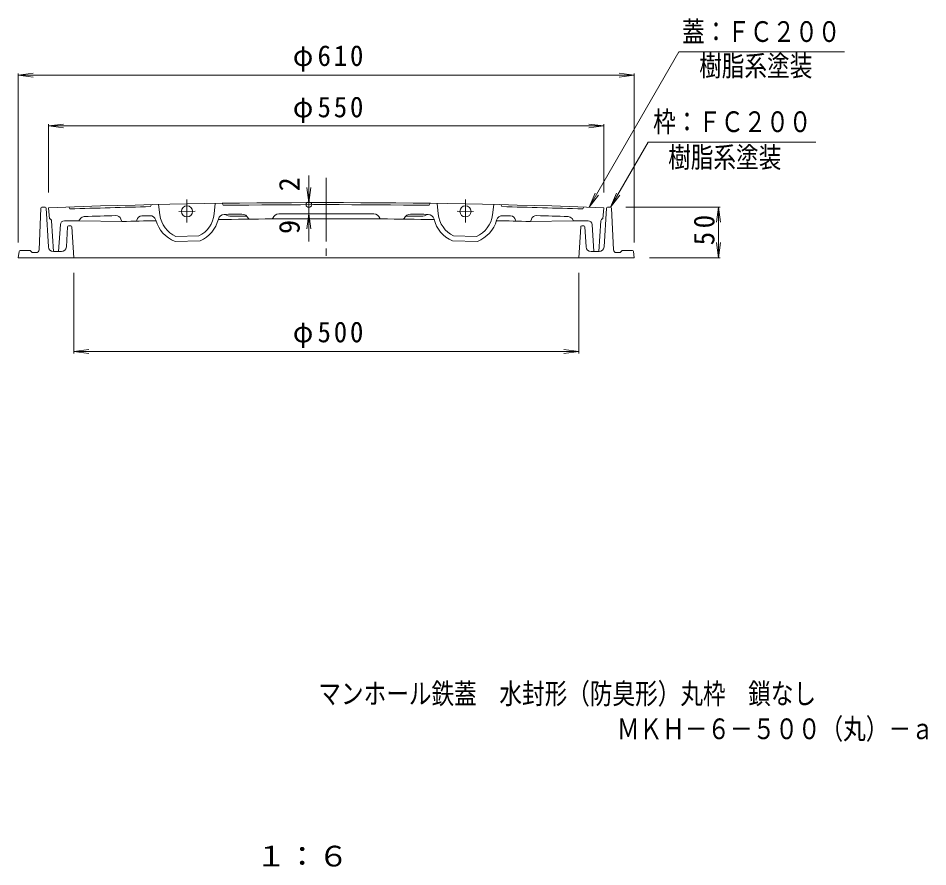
# Model space of a CAD drawing. Units: millimetres, scale not verified. Extents: x -687 to 538, y -934 to 985.
# Drawn here: x -380 to 521, y -934 to -94 of the extents above; entities that cross this region are included whole.
import ezdxf
from ezdxf.enums import TextEntityAlignment as Align

# ---------------------------------------------------------------- set-up
doc = ezdxf.new("R2010")
doc.units = ezdxf.units.MM
doc.header["$LTSCALE"] = 7
doc.header["$PDMODE"] = 32
doc.header["$PDSIZE"] = 5.6
doc.linetypes.add('CHAIN2', pattern=[12, 9, -1, 1, -1])
for name, color, linetype, lineweight in [('0-1_躯体', 2, 'Continuous', 18), ('0-2_仕上', 3, 'Continuous', 18), ('0-4_その他', 7, 'Continuous', 18), ('0-5_寸法', 7, 'Continuous', 18)]:
    doc.layers.add(name, color=color, linetype=linetype, lineweight=lineweight)
doc.layers.add('F-4_F-4ﾚｲﾔ', color=2, linetype='Continuous')
doc.layers.add('F-5_F-5ﾚｲﾔ', color=6, linetype='Continuous')
doc.styles.add('ＭＳ ゴシック', font='')
doc.styles.get('ＭＳ ゴシック').set_extended_font_data('MS Gothic')

msp = doc.modelspace()

# ---------------------------------------------------------------- linework, layer by layer
at = {"layer": '0-1_躯体'}
for p, q in [((-357.442, -281.755), (-359.272, -322.933)), ((-353.341, -280.8), (-356.443, -280.8)), ((-352.342, -281.739), (-349.996, -320.105)), ((202.543, -281.739), (200.196, -320.105)), ((203.541, -280.8), (206.644, -280.8)), ((207.642, -281.755), (209.473, -322.933)), ((-330.958, -300.239), (-332.173, -320.105)), ((-327.839, -299.3), (-329.959, -299.3)), ((-326.841, -300.236), (-324.9, -330.8)), ((177.041, -300.236), (175.1, -330.8)), ((178.039, -299.3), (180.16, -299.3)), ((182.373, -320.105), (181.158, -300.239)), ((-378.032, -323.8), (-367.9, -323.8)), ((-367.9, -323.8), (-365.9, -325.8)), ((218.1, -323.8), (216.1, -325.8)), ((228.233, -323.8), (218.1, -323.8)), ((-379.022, -324.658), (-379.9, -330.8)), ((230.1, -330.8), (-379.9, -330.8)), ((-362.269, -325.8), (-365.9, -325.8)), ((-337.163, -324.8), (-345.005, -324.8)), ((187.363, -324.8), (195.205, -324.8)), ((212.47, -325.8), (216.1, -325.8)), ((229.223, -324.658), (230.1, -330.8))]:
    msp.add_line(p, q, dxfattribs=at)
for centre, radius, start, end in [((-356.443, -281.8), 1, 90, 177.45557), ((-353.341, -281.8), 1, 3.49962, 90), ((203.541, -281.8), 1, 90, 176.50038), ((206.644, -281.8), 1, 2.54443, 90), ((-329.959, -300.3), 1, 90, 176.49968), ((-327.839, -300.3), 1, 3.63397, 90), ((178.039, -300.3), 1, 90, 176.36603), ((180.16, -300.3), 1, 3.50032, 90), ((-378.032, -324.8), 1, 90, 171.86929), ((-362.269, -322.8), 3, 270, 357.45511), ((-345.005, -319.8), 5, 183.50003, 270), ((-337.163, -319.8), 5, 270, 356.50011), ((187.363, -319.8), 5, 183.49989, 270), ((195.205, -319.8), 5, 270, 356.49997), ((212.47, -322.8), 3, 182.54489, 270), ((228.233, -324.8), 1, 8.13071, 90)]:
    msp.add_arc(centre, radius, start, end, dxfattribs=at)
at = {"layer": '0-2_仕上', "linetype": 'CHAIN2'}
for p, q in [((-74.9, -251.806), (-74.9, -333.162)), ((-212.9, -273.27), (-212.9, -295.822)), ((63.1, -273.27), (63.1, -295.822)), ((-220.728, -285.153), (-204.676, -284.858)), ((70.928, -285.153), (54.876, -284.858))]:
    msp.add_line(p, q, dxfattribs=at)
at = {"layer": '0-2_仕上'}
for p, q in [((-247.892, -278.233), (-248.864, -280.274)), ((-240.894, -278.075), (-239.535, -288.497)), ((-184.904, -277.045), (-185.878, -287.51)), ((-176.858, -278.949), (-177.904, -276.945)), ((27.059, -278.949), (28.104, -276.945)), ((35.104, -277.045), (36.078, -287.51)), ((91.094, -278.075), (89.735, -288.497)), ((98.093, -278.233), (99.064, -280.274)), ((-349.9, -281.299), (-348.9, -292.299)), ((-328.891, -282.559), (-329.9, -280.574)), ((179.091, -282.559), (180.1, -280.574)), ((200.1, -281.299), (199.1, -292.299)), ((-346.9, -294.3), (-344.9, -324.8)), ((-334.154, -294.3), (-319.9, -294.3)), ((-318.338, -292.148), (-319.9, -294.3)), ((-319.9, -294.3), (-276.661, -294.976)), ((-278.221, -292.555), (-277.635, -294.296)), ((-127.589, -292.442), (-128.829, -292.432)), ((-22.211, -292.442), (-20.971, -292.432)), ((170.1, -294.3), (126.861, -294.976)), ((128.421, -292.555), (127.836, -294.296)), ((168.538, -292.148), (170.1, -294.3)), ((184.354, -294.3), (170.1, -294.3)), ((197.1, -294.3), (195.1, -324.8)), ((-338.145, -298.038), (-339.9, -324.8)), ((188.345, -298.038), (190.1, -324.8)), ((-224.617, -314.73), (-199.822, -314.273)), ((-223.656, -309.711), (-200.966, -309.294)), ((74.817, -314.73), (50.022, -314.273)), ((73.856, -309.711), (51.166, -309.294)), ((-339.9, -324.8), (-344.9, -324.8)), ((190.1, -324.8), (195.1, -324.8))]:
    msp.add_line(p, q, dxfattribs=at)
for centre in [(-212.762, -285.007), (62.962, -285.007)]:
    msp.add_circle(centre, 5.5, dxfattribs=at)
for centre, radius, start, end in [((-74.9, -7776.257), 7499.999, 87.89868, 92.10132), ((-74.9, -7776.257), 7497.999, 89.22086, 90.77914), ((-74.9, -7776.257), 7497.999, 91.32945, 91.94124), ((-212.762, -285.007), 27, 295.90479, 354.67986), ((-175.822, -293.919), 6, 90.77272, 166.43501), ((-74.9, -7776.237), 7488.999, 90.63943, 90.77277), ((-169.002, -279.83), 10, 233.85762, 270.71072), ((-158.4, -294.704), 7, 22.63173, 91.78986), ((-121.4, -294.383), 7, 94.42587, 158.36388), ((-74.9, -7776.257), 7489, 89.64011, 90.35988), ((-28.4, -294.383), 7, 21.63612, 85.57413), ((8.6, -294.704), 7, 88.21014, 157.36827), ((-74.9, -7776.237), 7488.999, 89.22723, 89.36057), ((19.202, -279.83), 10, 269.28928, 306.14238), ((26.022, -293.919), 6, 13.56499, 89.22728), ((62.962, -285.007), 27, 185.32014, 244.09521), ((-74.9, -7776.257), 7497.999, 88.05876, 88.67055), ((-348.9, -294.3), 2, 0, 90), ((-334.154, -298.299), 4, 90, 176.24817), ((-314.292, -295.085), 5, 90.8558, 144.02773), ((-74.9, -7776.257), 7490.001, 91.59285, 91.83279), ((-282.96, -294.148), 5, 18.58397, 91.59256), ((-276.688, -293.977), 1, 198.58424, 273.28529), ((-74.9, -7776.257), 7484, 91.29031, 91.54482), ((-263.342, -293.629), 1, 269.32776, 351.99922), ((-257.4, -294.464), 5, 91.39702, 171.99838), ((-74.9, -7776.237), 7488.999, 91.33585, 91.39732), ((-249.349, -295.273), 6, 15.67369, 93.77965), ((-212.762, -285.007), 32, 195.67378, 248.25604), ((-212.762, -285.007), 27, 187.4288, 246.20375), ((-212.762, -285.007), 32, 293.85251, 346.4353), ((-74.9, -7776.237), 7483.999, 90.41287, 90.81825), ((-74.9, -7776.237), 7486.999, 90.60194, 90.71921), ((-151.016, -291.626), 1, 202.63245, 270.58293), ((-128.836, -291.433), 1, 270.4129, 338.36366), ((-74.9, -7776.257), 7484, 89.59662, 90.40338), ((-20.964, -291.433), 1, 201.63634, 269.5871), ((-74.9, -7776.237), 7483.999, 89.18175, 89.58713), ((1.216, -291.626), 1, 269.41707, 337.36755), ((-74.9, -7776.237), 7486.999, 89.28079, 89.39806), ((62.962, -285.007), 32, 193.5647, 246.14749), ((62.962, -285.007), 27, 293.79625, 352.5712), ((62.962, -285.007), 32, 291.74396, 344.32622), ((-74.9, -7776.257), 7484, 88.45518, 88.70969), ((99.549, -295.273), 6, 86.22035, 164.32631), ((-74.9, -7776.237), 7488.999, 88.60268, 88.66415), ((107.6, -294.464), 5, 8.00162, 88.60298), ((113.542, -293.629), 1, 188.00078, 270.67224), ((126.888, -293.977), 1, 266.71471, 341.41576), ((133.16, -294.148), 5, 88.40744, 161.41603), ((-74.9, -7776.257), 7490.001, 88.16721, 88.40715), ((164.492, -295.085), 5, 35.97227, 89.1442), ((184.354, -298.299), 4, 3.75183, 90), ((199.1, -294.3), 2, 90, 180)]:
    msp.add_arc(centre, radius, start, end, dxfattribs=at)
at = {"layer": '0-4_その他'}
for p, q in [((-379.9, -150.112), (-365.028, -148.155)), ((-379.9, -315.8), (-379.9, -148.313)), ((-379.9, -150.112), (230.1, -150.112)), ((-379.9, -150.112), (-365.028, -152.07)), ((230.1, -150.112), (215.229, -148.155)), ((230.1, -150.112), (215.229, -152.07)), ((230.1, -315.8), (230.1, -148.313)), ((-349.9, -200.372), (-335.028, -198.414)), ((-349.9, -266.299), (-349.9, -198.572)), ((-349.9, -200.372), (-335.028, -202.33)), ((-349.9, -200.372), (200.1, -200.372)), ((200.1, -200.372), (185.228, -198.414)), ((200.1, -200.372), (185.228, -202.33)), ((200.1, -266.299), (200.1, -198.572)), ((-92.07, -249.568), (-92.07, -314.647)), ((-92.07, -276.276), (-94.027, -261.404)), ((-92.07, -276.276), (-90.112, -261.404)), ((-92.07, -287.276), (-94.027, -302.147)), ((-92.07, -287.276), (-90.112, -302.147)), ((221.646, -280.8), (315.175, -280.8)), ((313.375, -280.8), (311.417, -295.671)), ((313.375, -280.8), (313.375, -330.8)), ((313.375, -280.8), (315.333, -295.671)), ((313.375, -330.8), (311.417, -315.928)), ((313.375, -330.8), (315.333, -315.928)), ((245.1, -330.8), (315.175, -330.8)), ((-324.9, -345.8), (-324.9, -425.594)), ((175.1, -345.8), (175.1, -425.594)), ((-324.9, -423.794), (-310.028, -421.836)), ((175.1, -423.794), (160.229, -421.836)), ((-324.9, -423.794), (175.1, -423.794)), ((-324.9, -423.794), (-310.028, -425.752)), ((175.1, -423.794), (160.229, -425.752))]:
    msp.add_line(p, q, dxfattribs=at)
msp.add_point((-92.07, -278.275), dxfattribs=at)
at = {"layer": '0-5_寸法'}
for p, q in [((185.494, -280.775), (274.382, -126.816)), ((274.382, -126.816), (438.223, -126.816)), ((206.644, -280.8), (243.873, -216.316)), ((243.873, -216.316), (409.942, -216.316)), ((185.494, -280.775), (191.235, -266.917)), ((185.494, -280.775), (194.625, -268.875)), ((206.644, -280.8), (212.384, -266.942)), ((206.644, -280.8), (215.775, -268.9))]:
    msp.add_line(p, q, dxfattribs=at)

# ---------------------------------------------------------------- texts
at = {"layer": '0-4_その他', "color": 2, "style": 'ＭＳ ゴシック'}
for s, p in [('2', (-95.07, -265.128)), ('9', (-95.07, -307.311))]:
    msp.add_text(s, height=20.53, rotation=90, dxfattribs=at).set_placement(p, align=Align.BOTTOM_LEFT)
at = {"layer": '0-4_その他', "color": 2, "char_height": 20.53, "attachment_point": 7, "style": 'ＭＳ ゴシック'}
for s, insert in [('\\T1.21;\\W0.95;φ610', (-107.9, -146.512)), ('\\T1.21;\\W0.95;φ550', (-107.9, -197.372)), ('\\T1.21;\\W0.95;φ500', (-107.9, -420.194))]:
    msp.add_mtext(s, dxfattribs=dict(at, insert=insert))
at = {"layer": '0-4_その他', "color": 2, "insert": (309.775, -318.55), "char_height": 20.53, "attachment_point": 7, "rotation": 90, "style": 'ＭＳ ゴシック'}
msp.add_mtext('\\T1.27;\\W0.95;50', dxfattribs=at)
at = {"layer": '0-5_寸法', "color": 6, "style": 'ＭＳ ゴシック', "width": 0.8}
for s, p in [('蓋：ＦＣ２００', (277.429, -123.304)), ('樹脂系塗装', (294.397, -157.24)), ('枠：ＦＣ２００', (248.744, -212.589)), ('樹脂系塗装', (263.692, -247.738))]:
    msp.add_text(s, height=20.53, dxfattribs=at).set_placement(p, align=Align.BOTTOM_LEFT)
at = {"layer": 'F-4_F-4ﾚｲﾔ', "style": 'ＭＳ ゴシック', "width": 1.1}
msp.add_text('１：６', height=20.53, dxfattribs=at).set_placement((-144.9, -939.858), align=Align.BOTTOM_LEFT)
at = {"layer": 'F-5_F-5ﾚｲﾔ', "style": 'ＭＳ ゴシック', "width": 0.8}
for s, p in [('マンホール鉄蓋\u3000水封形（防臭形）丸枠\u3000鎖なし', (-82.698, -778.934)), ('ＭＫＨ－６－５００（丸）－ａ', (212.926, -813.787))]:
    msp.add_text(s, height=20.53, dxfattribs=at).set_placement(p, align=Align.BOTTOM_LEFT)

doc.saveas('drawing.dxf')
